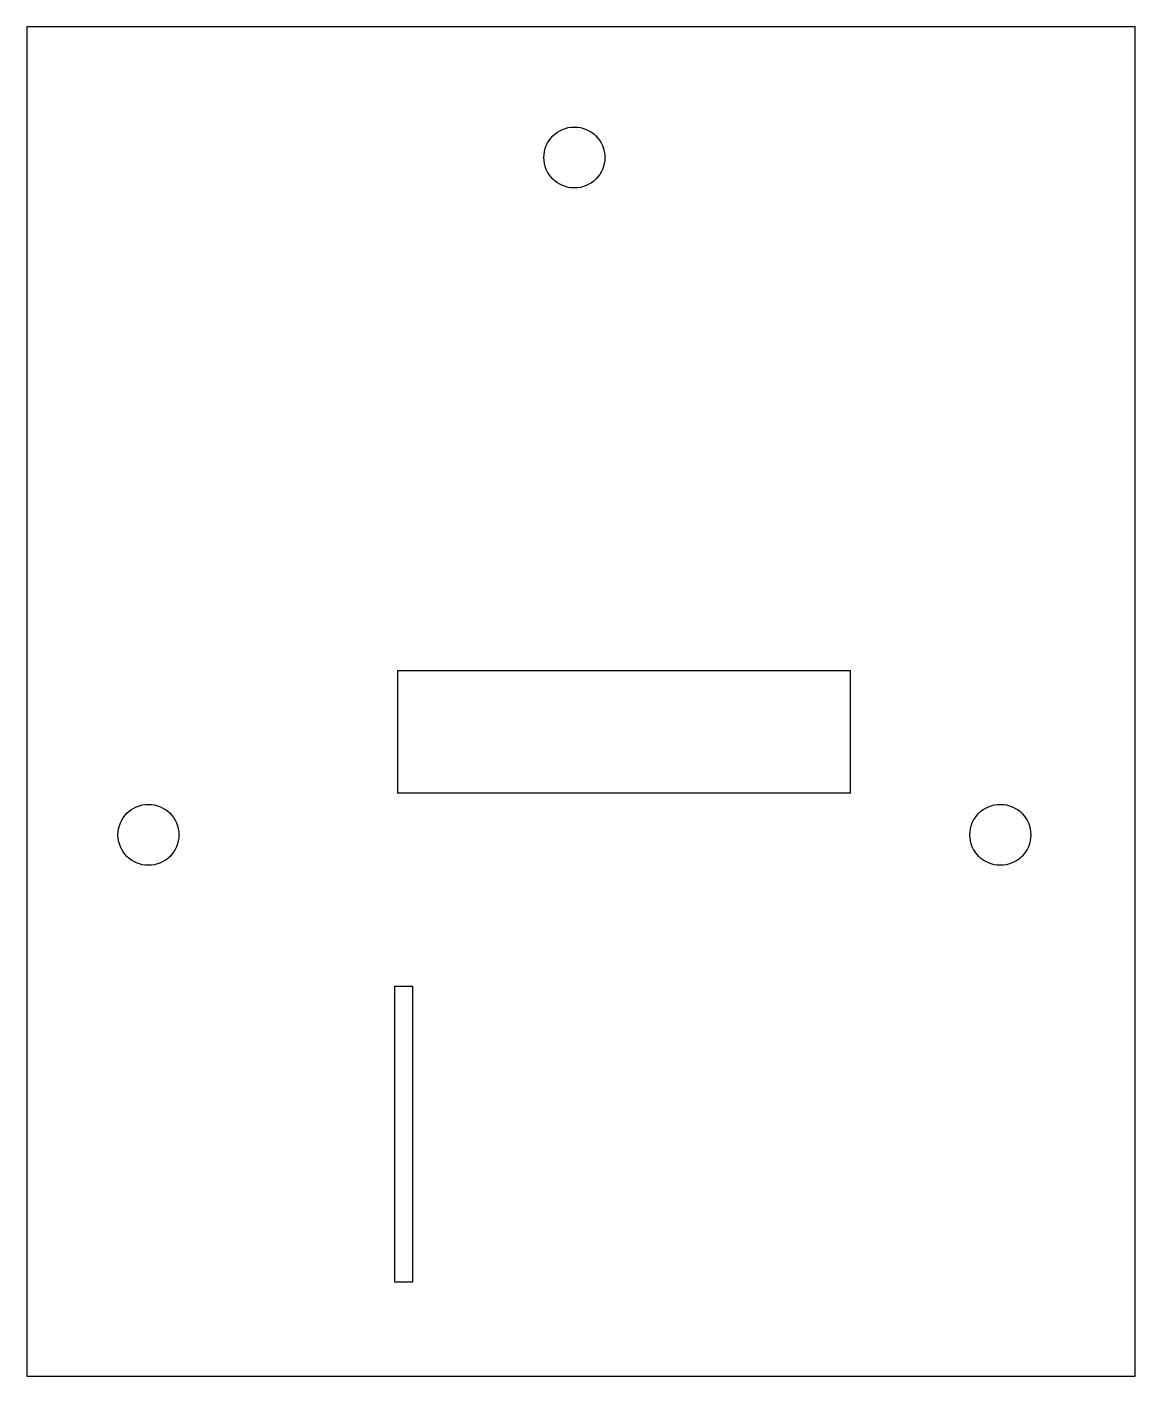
# Model space of a CAD drawing. Header units: millimetres. Extents: x 51.4 to 115, y 5 to 82.5.
import ezdxf

# ---------------------------------------------------------------- set-up
doc = ezdxf.new("R2010")
doc.units = ezdxf.units.MM
doc.layers.get('0').update_dxf_attribs({"linetype": 'CONTINUOUS'})

msp = doc.modelspace()

# ---------------------------------------------------------------- linework, layer by layer
for p, q in [((98.657, 45.5), (72.657, 45.5)), ((72.657, 45.5), (72.657, 38.5)), ((98.657, 38.5), (98.657, 45.5)), ((72.657, 38.5), (98.657, 38.5)), ((72.507, 10.398), (72.507, 27.398)), ((72.507, 27.398), (73.507, 27.398)), ((73.507, 27.398), (73.507, 10.398)), ((73.507, 10.398), (72.507, 10.398))]:
    msp.add_line(p, q)
msp.add_lwpolyline([(51.381, 5), (115, 5), (115, 82.488), (51.381, 82.488)], close=True)
for centre in [(82.812, 74.991), (58.356, 36.086), (107.267, 36.086)]:
    msp.add_circle(centre, 1.75)

doc.saveas('drawing.dxf')
